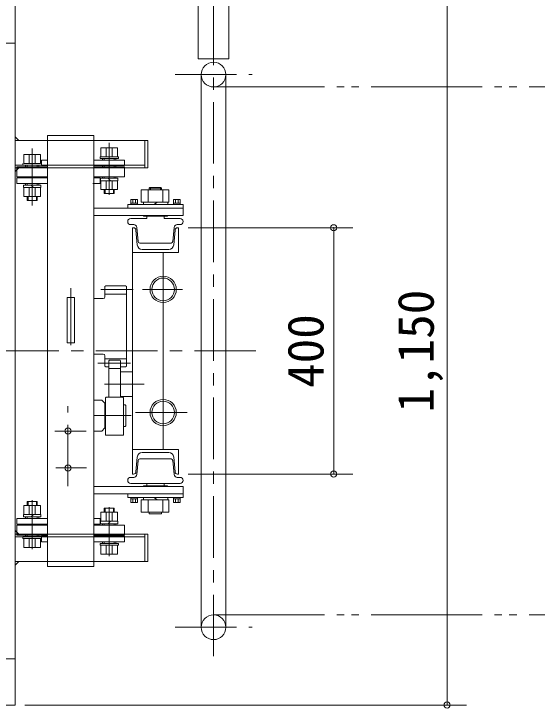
# Model space of a CAD drawing. Units: millimetres, scale not verified. Extents: x -4557 to 13863, y -3693 to 5631.
# Drawn here: x 2019 to 2868, y 2188 to 3316 of the extents above; entities that cross this region are included whole.
import ezdxf
from ezdxf.enums import TextEntityAlignment as Align

# ---------------------------------------------------------------- set-up
doc = ezdxf.new("R2010")
doc.units = ezdxf.units.MM
doc.header["$LTSCALE"] = 20
doc.header["$PDMODE"] = 32
doc.header["$PDSIZE"] = 10
doc.linetypes.add('CHAIN1', pattern=[8, 5, -1, 1, -1])
doc.linetypes.add('DOUBLE_CHAIN2', pattern=[12.8, 9, -1, 0.6, -0.6, 0.6, -1])
for name, color, linetype, lineweight in [('0-0_0', 134, 'Continuous', 18), ('0-A_仮想線', 3, 'DOUBLE_CHAIN2', 18), ('0-D_外形線', 5, 'Continuous', 18), ('0-F_寸法線', 7, 'Continuous', 18), ('1-0_中心線', 1, 'CHAIN1', 18)]:
    doc.layers.add(name, color=color, linetype=linetype, lineweight=lineweight)
doc.styles.add('ＭＳ ゴシック', font='')
doc.styles.get('ＭＳ ゴシック').set_extended_font_data('MS Gothic')

msp = doc.modelspace()

# ---------------------------------------------------------------- linework, layer by layer
at = {"layer": '0-0_0', "color": 5}
msp.add_line((2318.35, 3392.7), (2318.35, 3242.7), dxfattribs=at)
at = {"layer": '0-A_仮想線'}
for p, q in [((2343.35, 3197.05), (4143.35, 3197.05)), ((2343.35, 2339.53), (4143.35, 2339.53))]:
    msp.add_line(p, q, dxfattribs=at)
at = {"layer": '0-D_外形線', "color": 4, "lineweight": 9}
for p, q in [((2021.59, 3268.29), (2021.59, 3343.29)), ((2021.59, 2268.29), (2021.59, 2193.29)), ((1246.59, 2193.29), (2021.59, 2193.29))]:
    msp.add_line(p, q, dxfattribs=at)
at = {"layer": '0-D_外形線'}
for p, q in [((2021.59, 3268.29), (521.59, 3268.29)), ((2021.59, 2268.29), (2021.59, 3268.29)), ((2323.35, 2319.53), (2323.35, 3217.05)), ((2363.35, 2319.53), (2363.35, 3217.05)), ((2027.59, 3110.29), (2021.59, 3116.29)), ((2074.09, 3118.29), (2074.09, 2418.29)), ((2074.09, 3118.29), (2149.09, 3118.29)), ((2149.09, 3118.29), (2149.09, 2418.29)), ((2021.59, 3110.29), (2236.59, 3110.29)), ((2232.09, 3110.29), (2232.09, 3065.79)), ((2236.59, 3110.29), (2236.59, 3065.79)), ((2169.12, 3083.79), (2169.12, 3098.29)), ((2179.06, 3083.79), (2179.06, 3098.29)), ((2044.12, 3072.79), (2044.12, 3087.29)), ((2054.06, 3072.79), (2054.06, 3087.29)), ((2064.09, 3069.29), (2064.09, 3078.29)), ((2074.09, 3078.29), (2064.09, 3078.29)), ((2149.09, 3078.29), (2199.09, 3078.29)), ((2159.09, 3083.79), (2159.09, 3080.79)), ((2189.09, 3083.79), (2159.09, 3083.79)), ((2159.09, 3080.79), (2189.09, 3080.79)), ((2163.24, 3080.79), (2163.24, 3078.29)), ((2184.94, 3080.79), (2163.24, 3080.79)), ((2166.04, 3080.79), (2166.04, 3078.29)), ((2182.09, 3083.79), (2166.09, 3083.79)), ((2182.14, 3080.79), (2182.14, 3078.29)), ((2184.94, 3080.79), (2184.94, 3078.29)), ((2189.09, 3080.79), (2189.09, 3083.79)), ((2199.09, 3069.29), (2199.09, 3078.29)), ((2021.59, 3070.29), (2232.09, 3070.29)), ((2024.09, 3051.29), (2024.09, 3067.29)), ((2024.09, 3067.29), (2074.09, 3067.29)), ((2034.09, 3072.79), (2034.09, 3069.79)), ((2038.24, 3069.79), (2038.24, 3067.29)), ((2059.94, 3069.79), (2038.24, 3069.79)), ((2059.94, 3069.79), (2038.24, 3069.79)), ((2041.04, 3069.79), (2041.04, 3067.29)), ((2057.09, 3072.79), (2041.09, 3072.79)), ((2057.14, 3069.79), (2057.14, 3067.29)), ((2059.94, 3069.79), (2059.94, 3067.29)), ((2074.09, 3069.29), (2064.09, 3069.29)), ((2149.09, 3069.29), (2199.09, 3069.29)), ((2149.09, 3067.29), (2199.09, 3067.29)), ((2163.24, 3069.29), (2163.24, 3067.29)), ((2166.04, 3069.29), (2166.04, 3067.29)), ((2182.14, 3069.29), (2182.14, 3067.29)), ((2184.94, 3069.29), (2184.94, 3067.29)), ((2199.09, 3067.29), (2199.09, 3051.29)), ((2021.59, 3065.79), (2236.59, 3065.79)), ((2027.59, 3065.79), (2021.59, 3059.79)), ((2074.09, 3051.29), (2024.09, 3051.29)), ((2024.09, 3049.29), (2024.09, 3040.29)), ((2074.09, 3049.29), (2024.09, 3049.29)), ((2038.24, 3051.29), (2038.24, 3049.29)), ((2041.04, 3051.29), (2041.04, 3049.29)), ((2057.14, 3051.29), (2057.14, 3049.29)), ((2059.94, 3051.29), (2059.94, 3049.29)), ((2199.09, 3051.29), (2149.09, 3051.29)), ((2159.09, 3049.29), (2149.09, 3049.29)), ((2159.09, 3049.29), (2159.09, 3040.29)), ((2188.09, 3048.79), (2160.09, 3048.79)), ((2160.09, 3048.79), (2160.09, 3044.79)), ((2160.09, 3044.79), (2188.09, 3044.79)), ((2163.24, 3051.29), (2163.24, 3048.79)), ((2166.04, 3051.29), (2166.04, 3048.79)), ((2169.12, 3030.29), (2169.12, 3044.79)), ((2169.12, 3030.29), (2169.12, 3044.79)), ((2172.38, 3048.79), (2175.98, 3044.79)), ((2179.06, 3030.29), (2179.06, 3044.79)), ((2179.06, 3030.29), (2179.06, 3044.79)), ((2182.14, 3051.29), (2182.14, 3048.79)), ((2188.09, 3044.79), (2188.09, 3048.79)), ((2074.09, 3040.29), (2024.09, 3040.29)), ((2035.09, 3037.79), (2035.09, 3033.79)), ((2063.09, 3037.79), (2035.09, 3037.79)), ((2035.09, 3033.79), (2063.09, 3033.79)), ((2038.24, 3040.29), (2038.24, 3037.79)), ((2059.94, 3037.79), (2038.24, 3037.79)), ((2041.04, 3040.29), (2041.04, 3037.79)), ((2044.12, 3019.29), (2044.12, 3033.79)), ((2044.12, 3019.29), (2044.12, 3033.79)), ((2047.38, 3037.79), (2050.98, 3033.79)), ((2054.06, 3019.29), (2054.06, 3033.79)), ((2054.06, 3019.29), (2054.06, 3033.79)), ((2057.14, 3040.29), (2057.14, 3037.79)), ((2063.09, 3033.79), (2063.09, 3037.79)), ((2149.09, 3040.29), (2147.29, 3040.29)), ((2159.09, 3040.29), (2149.09, 3040.29)), ((2239.09, 3032.52), (2240.09, 3033.52)), ((2258.09, 3033.52), (2240.09, 3033.52)), ((2241.09, 3033.52), (2241.09, 3029.82)), ((2257.09, 3033.52), (2257.09, 3029.82)), ((2259.09, 3032.52), (2258.09, 3033.52)), ((2166.09, 3030.29), (2166.09, 3023.79)), ((2249.09, 3029.82), (2225.89, 3029.82)), ((2225.89, 3010.01), (2225.89, 3029.82)), ((2237.49, 3010.01), (2237.49, 3029.82)), ((2239.09, 3032.52), (2259.09, 3032.52)), ((2239.09, 3032.52), (2239.09, 3029.82)), ((2249.09, 3029.82), (2270.79, 3029.82)), ((2259.09, 3032.52), (2259.09, 3029.82)), ((2260.9, 3029.82), (2260.9, 3010.01)), ((2270.79, 3010.01), (2270.79, 3029.82)), ((2041.09, 3019.29), (2041.09, 3012.79)), ((2057.09, 3012.79), (2041.09, 3012.79)), ((2057.09, 3019.29), (2057.09, 3012.79)), ((2208.89, 3008.29), (2208.89, 3014.16)), ((2208.89, 3014.16), (2219.87, 3014.16)), ((2212.29, 3008.29), (2212.29, 3014.16)), ((2216.47, 3008.29), (2216.47, 3014.16)), ((2219.87, 3008.29), (2219.87, 3014.16)), ((2289.29, 3014.16), (2278.31, 3014.16)), ((2281.71, 3008.29), (2281.71, 3014.16)), ((2285.89, 3008.29), (2285.89, 3014.16)), ((2289.29, 3008.29), (2289.29, 3014.16)), ((2279.59, 3000.29), (2149.09, 3000.29)), ((2204.09, 3000.29), (2204.09, 3006.29)), ((2204.09, 3006.29), (2249.09, 3006.29)), ((2208.89, 3006.29), (2208.89, 3008.29)), ((2208.89, 3008.29), (2219.87, 3008.29)), ((2209.18, 3006.29), (2211.49, 3006.29)), ((2219.87, 3006.29), (2219.87, 3008.29)), ((2225.89, 3010.01), (2270.79, 3010.01)), ((2229.58, 3006.29), (2229.58, 3010.01)), ((2252.51, 3010.01), (2246.52, 3006.29)), ((2294.09, 3006.29), (2249.09, 3006.29)), ((2268.93, 3006.29), (2268.93, 3010.01)), ((2294.09, 3000.29), (2269.09, 3000.29)), ((2289.29, 3008.29), (2278.31, 3008.29)), ((2289.01, 3006.29), (2286.69, 3006.29)), ((2294.09, 3000.29), (2288.59, 3000.29)), ((2289.29, 3006.29), (2289.29, 3008.29)), ((2294.09, 3000.29), (2294.09, 3006.29)), ((2294.09, 3000.29), (2294.09, 2988.29)), ((2149.09, 2988.29), (2294.09, 2988.29)), ((2230.09, 2987.29), (2229.09, 2988.29)), ((2268.09, 2987.29), (2269.09, 2988.29)), ((2294.09, 2988.3), (2294.09, 2994.3)), ((2209.09, 2983.52), (2235.09, 2983.52)), ((2230.09, 2987.29), (2268.09, 2987.29)), ((2235.09, 2987.29), (2239.09, 2987.29)), ((2235.09, 2983.52), (2235.09, 2987.29)), ((2263.09, 2983.52), (2263.09, 2987.29)), ((2289.09, 2983.52), (2263.09, 2983.52)), ((2209.09, 2973.52), (2213.88, 2973.52)), ((2211.59, 2968.29), (2211.59, 2928.29)), ((2211.59, 2968.29), (2213.39, 2968.29)), ((2220.85, 2946.26), (2218.86, 2968.95)), ((2277.33, 2946.26), (2279.32, 2968.95)), ((2289.09, 2973.52), (2284.3, 2973.52)), ((2284.79, 2968.29), (2286.59, 2968.29)), ((2286.59, 2968.29), (2286.59, 2928.29)), ((2217.38, 2964.64), (2219.48, 2940.59)), ((2280.8, 2964.64), (2278.7, 2940.59)), ((2223.84, 2943.52), (2249.09, 2943.52)), ((2274.34, 2943.52), (2249.09, 2943.52)), ((2270.73, 2933.29), (2227.45, 2933.29)), ((2211.59, 2928.29), (2211.59, 2608.29)), ((2286.59, 2928.29), (2211.59, 2928.29)), ((2261.59, 2928.29), (2261.59, 2886.64)), ((2167.09, 2872.79), (2168.59, 2874.29)), ((2167.09, 2856.29), (2167.09, 2872.79)), ((2200.59, 2874.29), (2168.59, 2874.29)), ((2200.59, 2874.29), (2202.09, 2872.79)), ((2202.09, 2743.79), (2202.09, 2872.79)), ((2117.59, 2855.29), (2105.59, 2855.29)), ((2105.59, 2781.29), (2105.59, 2855.29)), ((2117.59, 2781.29), (2117.59, 2855.29)), ((2164.09, 2853.29), (2149.09, 2853.29)), ((2167.09, 2860.79), (2202.09, 2860.79)), ((2261.59, 2849.94), (2261.59, 2686.64)), ((2117.59, 2781.29), (2105.59, 2781.29)), ((2164.09, 2763.29), (2149.09, 2763.29)), ((2167.09, 2743.79), (2167.09, 2760.29)), ((2167.09, 2755.79), (2202.09, 2755.79)), ((2167.09, 2743.79), (2168.59, 2742.29)), ((2173.59, 2742.29), (2168.59, 2742.29)), ((2200.59, 2742.29), (2192.59, 2742.29)), ((2200.59, 2742.29), (2202.09, 2743.79)), ((2211.59, 2734.29), (2192.59, 2734.29)), ((2149.09, 2688.29), (2162.09, 2688.29)), ((2167.09, 2683.29), (2162.09, 2688.29)), ((2167.09, 2683.29), (2167.09, 2643.29)), ((2168.09, 2692.29), (2168.09, 2632.29)), ((2169.09, 2693.29), (2196.09, 2693.29)), ((2173.59, 2693.29), (2192.59, 2693.29)), ((2211.59, 2694.29), (2192.59, 2694.29)), ((2197.09, 2632.29), (2197.09, 2692.29)), ((2167.09, 2675.79), (2168.09, 2675.79)), ((2197.09, 2680.79), (2200.09, 2680.79)), ((2200.09, 2680.79), (2201.09, 2679.79)), ((2201.09, 2646.79), (2201.09, 2679.79)), ((2167.09, 2650.79), (2168.09, 2650.79)), ((2261.59, 2649.94), (2261.59, 2608.29)), ((2149.09, 2638.25), (2149.09, 2638.29)), ((2162.09, 2638.29), (2149.09, 2638.29)), ((2162.09, 2638.29), (2167.09, 2643.29)), ((2197.09, 2645.79), (2200.09, 2645.79)), ((2200.09, 2645.79), (2201.09, 2646.79)), ((2169.09, 2631.29), (2196.09, 2631.29)), ((2286.59, 2608.29), (2211.59, 2608.29)), ((2211.59, 2568.29), (2211.59, 2608.29)), ((2286.59, 2568.29), (2286.59, 2608.29)), ((2217.38, 2571.94), (2219.48, 2595.99)), ((2270.73, 2603.29), (2227.45, 2603.29)), ((2280.8, 2571.94), (2278.7, 2595.99)), ((2220.85, 2590.33), (2218.86, 2567.63)), ((2223.84, 2593.07), (2249.09, 2593.07)), ((2274.34, 2593.07), (2249.09, 2593.07)), ((2277.33, 2590.33), (2279.32, 2567.63)), ((2209.09, 2563.07), (2213.88, 2563.07)), ((2211.59, 2568.29), (2213.39, 2568.29)), ((2289.09, 2563.07), (2284.3, 2563.07)), ((2284.79, 2568.29), (2286.59, 2568.29)), ((2149.09, 2548.29), (2294.09, 2548.29)), ((2149.09, 2548.29), (2229.09, 2548.29)), ((2230.09, 2548.29), (2204.09, 2548.29)), ((2289.09, 2553.07), (2209.09, 2553.07)), ((2230.09, 2549.29), (2229.09, 2548.29)), ((2230.09, 2549.29), (2235.09, 2549.29)), ((2230.09, 2548.29), (2268.09, 2548.29)), ((2235.09, 2553.07), (2235.09, 2549.29)), ((2235.09, 2549.29), (2268.09, 2549.29)), ((2235.09, 2548.29), (2263.09, 2548.29)), ((2263.09, 2553.07), (2263.09, 2549.29)), ((2268.09, 2549.29), (2269.09, 2548.29)), ((2269.09, 2548.29), (2294.09, 2548.29)), ((2269.09, 2548.28), (2279.59, 2548.28)), ((2288.59, 2548.28), (2294.09, 2548.28)), ((2294.09, 2548.28), (2294.09, 2542.28)), ((2294.09, 2536.29), (2149.09, 2536.29)), ((2204.09, 2536.29), (2204.09, 2530.29)), ((2204.09, 2536.29), (2209.59, 2536.29)), ((2204.09, 2530.29), (2249.09, 2530.29)), ((2208.89, 2530.29), (2208.89, 2528.29)), ((2208.89, 2528.29), (2208.89, 2522.42)), ((2208.89, 2528.29), (2219.87, 2528.29)), ((2209.18, 2530.29), (2211.49, 2530.29)), ((2212.29, 2528.29), (2212.29, 2522.42)), ((2216.47, 2528.29), (2216.47, 2522.42)), ((2219.87, 2530.29), (2219.87, 2528.29)), ((2219.87, 2528.29), (2219.87, 2522.42)), ((2225.89, 2526.58), (2225.89, 2506.76)), ((2225.89, 2526.58), (2270.79, 2526.58)), ((2229.58, 2530.29), (2229.58, 2526.58)), ((2237.49, 2526.58), (2237.49, 2506.76)), ((2252.51, 2526.58), (2246.52, 2530.29)), ((2294.09, 2530.29), (2249.09, 2530.29)), ((2260.9, 2506.76), (2260.9, 2526.58)), ((2268.93, 2530.29), (2268.93, 2526.58)), ((2270.79, 2526.58), (2270.79, 2506.76)), ((2278.31, 2530.29), (2278.31, 2528.29)), ((2289.29, 2528.29), (2278.31, 2528.29)), ((2278.31, 2528.29), (2278.31, 2522.42)), ((2281.71, 2528.29), (2281.71, 2522.42)), ((2285.89, 2528.29), (2285.89, 2522.42)), ((2289.01, 2530.29), (2286.69, 2530.29)), ((2289.29, 2530.29), (2289.29, 2528.29)), ((2289.29, 2528.29), (2289.29, 2522.42)), ((2294.09, 2536.29), (2294.09, 2530.29)), ((2057.09, 2523.79), (2041.09, 2523.79)), ((2041.09, 2517.29), (2041.09, 2523.79)), ((2044.12, 2517.29), (2044.12, 2502.79)), ((2044.12, 2517.29), (2044.12, 2502.79)), ((2054.06, 2517.29), (2054.06, 2502.79)), ((2054.06, 2517.29), (2054.06, 2502.79)), ((2057.09, 2517.29), (2057.09, 2523.79)), ((2208.89, 2522.42), (2219.87, 2522.42)), ((2289.29, 2522.42), (2278.31, 2522.42)), ((2166.09, 2506.29), (2166.09, 2512.79)), ((2182.09, 2512.79), (2166.09, 2512.79)), ((2169.12, 2506.29), (2169.12, 2491.79)), ((2169.12, 2506.29), (2169.12, 2491.79)), ((2179.06, 2506.29), (2179.06, 2491.79)), ((2179.06, 2506.29), (2179.06, 2491.79)), ((2182.09, 2506.29), (2182.09, 2512.79)), ((2249.09, 2506.76), (2225.89, 2506.76)), ((2239.09, 2504.07), (2239.09, 2506.76)), ((2249.09, 2506.76), (2270.79, 2506.76)), ((2024.09, 2496.29), (2024.09, 2487.29)), ((2074.09, 2496.29), (2024.09, 2496.29)), ((2035.09, 2498.79), (2035.09, 2502.79)), ((2035.09, 2502.79), (2063.09, 2502.79)), ((2063.09, 2498.79), (2035.09, 2498.79)), ((2059.94, 2498.79), (2038.24, 2498.79)), ((2059.94, 2498.79), (2038.24, 2498.79)), ((2038.24, 2496.29), (2038.24, 2498.79)), ((2041.04, 2496.29), (2041.04, 2498.79)), ((2047.38, 2498.79), (2050.98, 2502.79)), ((2057.14, 2496.29), (2057.14, 2498.79)), ((2059.94, 2496.29), (2059.94, 2498.79)), ((2063.09, 2502.79), (2063.09, 2498.79)), ((2159.09, 2496.29), (2149.09, 2496.29)), ((2159.09, 2496.29), (2159.09, 2487.29)), ((2160.09, 2491.79), (2188.09, 2491.79)), ((2160.09, 2487.79), (2160.09, 2491.79)), ((2172.38, 2487.79), (2175.98, 2491.79)), ((2188.09, 2491.79), (2188.09, 2487.79)), ((2074.09, 2487.29), (2024.09, 2487.29)), ((2024.09, 2469.29), (2024.09, 2485.29)), ((2024.09, 2485.29), (2074.09, 2485.29)), ((2038.24, 2485.29), (2038.24, 2487.29)), ((2041.04, 2485.29), (2041.04, 2487.29)), ((2057.14, 2485.29), (2057.14, 2487.29)), ((2059.94, 2485.29), (2059.94, 2487.29)), ((2159.09, 2487.29), (2149.09, 2487.29)), ((2149.09, 2485.29), (2199.09, 2485.29)), ((2188.09, 2487.79), (2160.09, 2487.79)), ((2184.94, 2487.79), (2163.24, 2487.79)), ((2163.24, 2485.29), (2163.24, 2487.79)), ((2166.04, 2485.29), (2166.04, 2487.79)), ((2182.14, 2485.29), (2182.14, 2487.79)), ((2184.94, 2485.29), (2184.94, 2487.79)), ((2199.09, 2485.29), (2199.09, 2469.29)), ((2027.59, 2470.79), (2021.59, 2476.79)), ((2021.59, 2470.79), (2236.59, 2470.79)), ((2074.09, 2469.29), (2024.09, 2469.29)), ((2038.24, 2466.79), (2038.24, 2469.29)), ((2041.04, 2466.79), (2041.04, 2469.29)), ((2057.14, 2466.79), (2057.14, 2469.29)), ((2059.94, 2466.79), (2059.94, 2469.29)), ((2199.09, 2469.29), (2149.09, 2469.29)), ((2163.24, 2467.29), (2163.24, 2469.29)), ((2166.04, 2467.29), (2166.04, 2469.29)), ((2182.14, 2467.29), (2182.14, 2469.29)), ((2184.94, 2467.29), (2184.94, 2469.29)), ((2232.09, 2426.29), (2232.09, 2470.79)), ((2236.59, 2426.29), (2236.59, 2470.79)), ((2021.59, 2466.29), (2232.09, 2466.29)), ((2034.09, 2463.79), (2034.09, 2466.79)), ((2034.09, 2466.79), (2064.09, 2466.79)), ((2064.09, 2463.79), (2034.09, 2463.79)), ((2059.94, 2466.79), (2038.24, 2466.79)), ((2059.94, 2466.79), (2038.24, 2466.79)), ((2057.09, 2463.79), (2041.09, 2463.79)), ((2044.12, 2463.79), (2044.12, 2449.29)), ((2054.06, 2463.79), (2054.06, 2449.29)), ((2074.09, 2467.29), (2064.09, 2467.29)), ((2064.09, 2466.79), (2064.09, 2463.79)), ((2149.09, 2467.29), (2199.09, 2467.29)), ((2163.24, 2455.79), (2163.24, 2458.29)), ((2166.04, 2455.79), (2166.04, 2458.29)), ((2182.14, 2455.79), (2182.14, 2458.29)), ((2184.94, 2455.79), (2184.94, 2458.29)), ((2159.09, 2455.79), (2189.09, 2455.79)), ((2159.09, 2452.79), (2159.09, 2455.79)), ((2189.09, 2452.79), (2159.09, 2452.79)), ((2184.94, 2455.79), (2163.24, 2455.79)), ((2182.09, 2452.79), (2166.09, 2452.79)), ((2169.12, 2452.79), (2169.12, 2438.29)), ((2179.06, 2452.79), (2179.06, 2438.29)), ((2189.09, 2455.79), (2189.09, 2452.79)), ((2021.59, 2426.29), (2236.59, 2426.29)), ((2027.59, 2426.29), (2021.59, 2420.29)), ((2074.09, 2418.29), (2149.09, 2418.29)), ((521.59, 2268.29), (2021.59, 2268.29))]:
    msp.add_line(p, q, dxfattribs=at)
at = {"layer": '0-D_外形線', "color": 1, "linetype": 'CHAIN1'}
for p, q in [((2174.09, 3106.47), (2174.09, 3021.65)), ((2049.09, 3004.51), (2049.09, 3097.02)), ((2174.09, 3085.17), (2174.09, 3079.49)), ((2261.59, 2886.64), (2261.59, 2849.94)), ((2111.59, 2777.97), (2111.59, 2870.41)), ((2212.9, 2868.29), (2160.35, 2868.29)), ((2293.2, 2868.29), (2228.14, 2868.29)), ((2208.31, 2748.29), (2155.34, 2748.29)), ((2166.3, 2714.29), (2196.15, 2714.29)), ((2230.68, 2714.29), (2182.05, 2714.29)), ((2261.59, 2686.64), (2261.59, 2649.94)), ((2107.09, 2548.5), (2107.09, 2678.7)), ((2149.09, 2663.29), (2209.6, 2663.29)), ((2300.6, 2668.29), (2216.59, 2668.29)), ((2085.83, 2638.29), (2136.54, 2638.29)), ((2087.39, 2578.29), (2137.32, 2578.29)), ((2049.09, 2525.76), (2049.09, 2446.2)), ((2174.09, 2514.76), (2174.09, 2435.2)), ((2174.09, 2451.42), (2174.09, 2457.09))]:
    msp.add_line(p, q, dxfattribs=at)
at = {"layer": '0-D_外形線', "color": 7}
for p, q in [((2167.29, 3030.29), (2167.29, 3023.79)), ((2180.89, 3030.29), (2180.89, 3023.79)), ((2042.29, 3019.29), (2042.29, 3012.79)), ((2055.89, 3019.29), (2055.89, 3012.79)), ((2042.29, 2517.29), (2042.29, 2523.79)), ((2055.89, 2517.29), (2055.89, 2523.79)), ((2167.29, 2506.29), (2167.29, 2512.79)), ((2180.89, 2506.29), (2180.89, 2512.79))]:
    msp.add_line(p, q, dxfattribs=at)
at = {"layer": '0-D_外形線', "color": 6}
for p, q in [((2174.59, 2753.29), (2173.59, 2752.29)), ((2173.59, 2752.29), (2173.59, 2693.29)), ((2191.59, 2753.29), (2174.59, 2753.29)), ((2192.59, 2752.29), (2191.59, 2753.29)), ((2192.59, 2752.29), (2192.59, 2694.29)), ((2173.59, 2739.79), (2192.59, 2739.79))]:
    msp.add_line(p, q, dxfattribs=at)
at = {"layer": '0-D_外形線'}
for points in [[(2318.35, 3242.7), (2368.35, 3242.7), (2368.35, 3392.7), (2318.35, 3392.7)], [(2184.94, 3051.29), (2184.94, 3048.79), (2163.24, 3048.79)], [(2059.94, 3040.29), (2059.94, 3037.79), (2038.24, 3037.79)], [(2182.09, 3030.29), (2182.09, 3023.79), (2166.09, 3023.79)], [(2278.31, 3006.29), (2278.31, 3008.29), (2278.31, 3014.16)], [(2294.09, 2536.29), (2294.09, 2548.29), (2294.09, 2536.29)], [(2239.09, 2504.07), (2259.09, 2504.07), (2259.09, 2506.76)], [(2074.09, 2458.29), (2064.09, 2458.29), (2064.09, 2467.29)], [(2149.09, 2458.29), (2199.09, 2458.29), (2199.09, 2467.29)]]:
    msp.add_lwpolyline(points, dxfattribs=at)
for points in [[(2160.59, 3098.29), (2160.59, 3083.79), (2187.59, 3083.79), (2187.59, 3098.29)], [(2035.59, 3087.29), (2035.59, 3072.79), (2062.59, 3072.79), (2062.59, 3087.29)], [(2160.59, 3044.79), (2160.59, 3030.29), (2187.59, 3030.29), (2187.59, 3044.79)], [(2160.59, 3044.79), (2160.59, 3030.29), (2187.59, 3030.29), (2187.59, 3044.79)], [(2035.59, 3033.79), (2035.59, 3019.29), (2062.59, 3019.29), (2062.59, 3033.79)], [(2035.59, 3033.79), (2035.59, 3019.29), (2062.59, 3019.29), (2062.59, 3033.79)], [(2035.59, 2502.79), (2035.59, 2517.29), (2062.59, 2517.29), (2062.59, 2502.79)], [(2035.59, 2502.79), (2035.59, 2517.29), (2062.59, 2517.29), (2062.59, 2502.79)], [(2160.59, 2491.79), (2160.59, 2506.29), (2187.59, 2506.29), (2187.59, 2491.79)], [(2160.59, 2491.79), (2160.59, 2506.29), (2187.59, 2506.29), (2187.59, 2491.79)], [(2035.59, 2449.29), (2035.59, 2463.79), (2062.59, 2463.79), (2062.59, 2449.29)], [(2160.59, 2438.29), (2160.59, 2452.79), (2187.59, 2452.79), (2187.59, 2438.29)]]:
    msp.add_lwpolyline(points, close=True, dxfattribs=at)
for centre, radius in [((2343.35, 3217.05), 20), ((2261.59, 2868.29), 21.35), ((2261.59, 2868.29), 18.35), ((2261.59, 2668.29), 21.35), ((2261.59, 2668.29), 18.35), ((2107.09, 2638.29), 5), ((2107.09, 2578.29), 5), ((2343.35, 2319.53), 20)]:
    msp.add_circle(centre, radius, dxfattribs=at)
for centre, radius, start, end in [((2209.09, 2978.52), 5, 90, 180), ((2209.09, 2978.52), 5, 180, 270), ((2289.09, 2978.52), 5, 0, 90), ((2289.09, 2978.52), 5, 270, 0), ((2213.39, 2964.29), 4, 5, 90), ((2213.88, 2968.52), 5, 5, 90), ((2284.3, 2968.52), 5, 90, 175), ((2284.79, 2964.29), 4, 90, 175), ((2223.84, 2946.52), 3, 185, 270), ((2274.34, 2946.52), 3, 270, 355), ((2227.45, 2941.29), 8, 185, 270), ((2270.73, 2941.29), 8, 270, 355), ((2164.09, 2856.29), 3, 270, 0), ((2164.09, 2760.29), 3, 0, 90), ((2169.09, 2692.29), 1, 90, 180), ((2196.09, 2692.29), 1, 0, 90), ((2169.09, 2632.29), 1, 180, 270), ((2196.09, 2632.29), 1, 270, 0), ((2227.45, 2595.29), 8, 90, 175), ((2270.73, 2595.29), 8, 5, 90), ((2223.84, 2590.07), 3, 90, 175), ((2274.34, 2590.07), 3, 5, 90), ((2213.39, 2572.29), 4, 270, 355), ((2284.79, 2572.29), 4, 185, 270), ((2209.09, 2558.07), 5, 90, 180), ((2213.88, 2568.07), 5, 270, 355), ((2284.3, 2568.07), 5, 185, 270), ((2289.09, 2558.07), 5, 0, 90), ((2209.09, 2558.07), 5, 180, 270), ((2289.09, 2558.07), 5, 270, 0)]:
    msp.add_arc(centre, radius, start, end, dxfattribs=at)
at = {"layer": '0-F_寸法線'}
for p, q in [((2722.45, 2193.29), (2722.45, 3343.29)), ((2722.45, 3280.79), (2722.45, 2255.79)), ((2302.22, 2968.29), (2569.59, 2968.29)), ((2538.34, 2568.29), (2538.34, 2968.29)), ((2538.34, 2905.79), (2538.34, 2630.79)), ((2302.22, 2568.29), (2569.59, 2568.29)), ((2037.22, 2193.29), (2753.7, 2193.29))]:
    msp.add_line(p, q, dxfattribs=at)
for p in [(2538.34, 2968.29), (2538.34, 2568.29), (2722.45, 2193.29)]:
    msp.add_point(p, dxfattribs=at)
at = {"layer": '1-0_中心線'}
for p, q in [((2343.35, 2272.48), (2343.35, 3449.74)), ((2280.85, 3217.05), (2405.85, 3217.05)), ((2280.85, 3217.05), (2405.85, 3217.05)), ((2412.18, 2768.29), (-1235.41, 2768.29)), ((2280.85, 2319.53), (2405.85, 2319.53))]:
    msp.add_line(p, q, dxfattribs=at)

# ---------------------------------------------------------------- texts
at = {"layer": '0-F_寸法線', "style": 'ＭＳ ゴシック'}
for s, p in [('1,150', (2718.37, 2668.29)), ('400', (2539.47, 2708.29))]:
    msp.add_text(s, height=58.65, rotation=90, dxfattribs=at).set_placement(p, align=Align.BOTTOM_LEFT)

doc.saveas('drawing.dxf')
